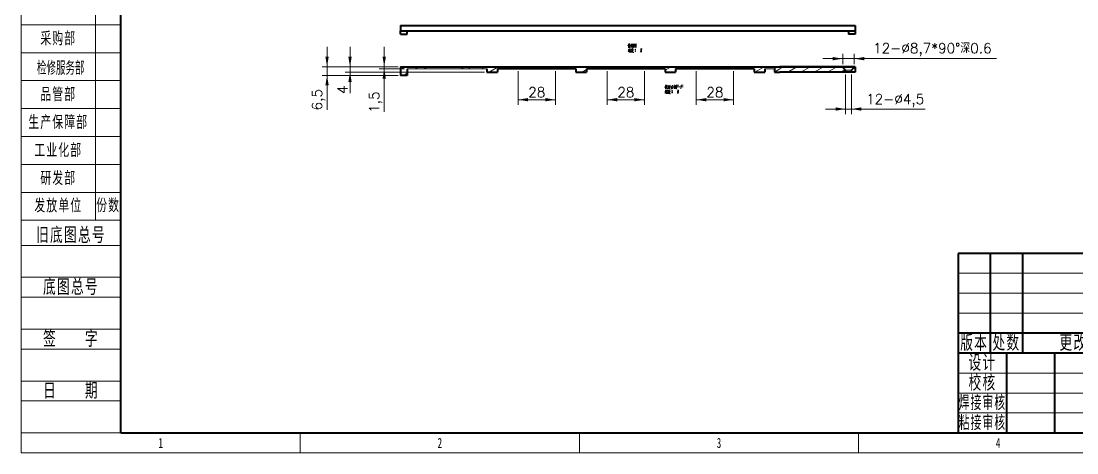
# Model space of a CAD drawing. Header units: millimetres. Extents: x -631 to 3210, y -446 to 2288.
# Drawn here: x -630 to 164, y 476 to 800 of the extents above; entities that cross this region are included whole.
import ezdxf
from ezdxf.enums import TextEntityAlignment as Align

# ---------------------------------------------------------------- set-up
doc = ezdxf.new("R2010")
doc.units = ezdxf.units.MM
doc.linetypes.add('点画线', pattern=[18, 12, -2, 2, -2])
doc.layers.get('0').update_dxf_attribs({"lineweight": 18})
for name, color, linetype, lineweight in [('中心线层', 1, '点画线', 18), ('尺寸线层', 3, 'Continuous', 18), ('文本层', 3, 'Continuous', 18), ('粗实线层', 7, 'Continuous', 35), ('细实线层', 7, 'Continuous', 18), ('细线0层', 255, 'Continuous', 18)]:
    doc.layers.add(name, color=color, linetype=linetype, lineweight=lineweight)
doc.styles.add('_CAXA_TXTSTYLE_OVERRID_1', font='', dxfattribs={"width": 0.667, "height": 3.5})
doc.styles.get("Standard").update_dxf_attribs({"font": 'txt.shx', "bigfont": 'gbcbig.shx'})
doc.styles.add('标准', font='', dxfattribs={"width": 0.667})
doc.styles.get('_CAXA_TXTSTYLE_OVERRID_1').set_extended_font_data('仿宋')
doc.styles.get('标准').set_extended_font_data('宋体')
doc.dimstyles.get("Standard").update_dxf_attribs({"dimscale": 3, "dimtxt": 0.18, "dimasz": 0.18, "dimexe": 0.18, "dimexo": 0.0625, "dimgap": 0.09, "dimtad": 0, "dimtih": 1, "dimtoh": 1, "dimdec": 4, "dimzin": 0, "dimdsep": 46, "dimtxsty": 'Standard', "dimcen": 0.09, "dimdle": 0.36, "dimadec": 0, "dimazin": 0, "dimtfac": 1, "dimtdec": 4, "dimtofl": 0, "dimtmove": 0, "dimatfit": 3, "dimfxl": 0, "dimtolj": 1, "dimtzin": 0, "dimarcsym": 0})

# ---------------------------------------------------------------- blocks, each defined once
blk = doc.blocks.new('*X2')
at = {"layer": '尺寸线层', "linetype": 'Continuous'}
for p, q in [((-191.37, 91.49), (-191.37, -90.21)), ((-185, -41.21), (-210, -41.21)), ((-185, -48.21), (-210, -48.21)), ((-185, -55.21), (-210, -55.21)), ((-185, -62.21), (-210, -62.21)), ((-185, -69.21), (-210, -69.21)), ((-185, -76.21), (-210, -76.21)), ((-185, -83.21), (-210, -83.21)), ((-185, -90.21), (-210, -90.21))]:
    blk.add_line(p, q, dxfattribs=at)
at = {"layer": '文本层'}
for p, q in [((-210, -96.5), (-185, -96.5)), ((-210, -104.5), (-185, -104.5)), ((-210, -109.5), (-185, -109.5)), ((-210, -117.5), (-185, -117.5)), ((-210, -122.5), (-185, -122.5)), ((-210, -130.5), (-185, -130.5)), ((-210, -135.5), (-185, -135.5)), ((-210, -143.5), (-185, -143.5))]:
    blk.add_line(p, q, dxfattribs=at)
at = {"layer": '粗实线层'}
for q in [(-185, 143.5), (205, -143.5)]:
    blk.add_line((-185, -143.5), q, dxfattribs=at)
at = {"layer": '细实线层'}
for p, q in [((-210, -148.5), (-210, 148.5)), ((-140, -148.5), (-140, -143.5)), ((-70, -148.5), (-70, -143.5)), ((0, -148.5), (0, -143.5)), ((-210, -148.5), (210, -148.5)), ((-210, -148.5), (-185, -148.5))]:
    blk.add_line(p, q, dxfattribs=at)
at = {"layer": '尺寸线层', "linetype": 'Continuous', "char_height": 3, "attachment_point": 5, "style": '标准'}
for s, insert, width, line_spacing_factor in [('\\T1.1;采购部', (-200.68, -44.71), 18.6315, 1.15057), ('\\W1;{\\W0.567;\\T1;检修服务部}', (-200.08, -52.1), 37.2629, 0.564286), ('\\T1.1;品管部', (-200.68, -58.71), 18.6315, 1.15057), ('\\T1.1;生产保障部', (-200.68, -65.71), 18.6315, 1.15057), ('\\T1.1;工业化部', (-200.68, -72.71), 18.6315, 1.15057), ('\\T1.1;研发部', (-200.68, -79.71), 18.6315, 1.15057), ('\\T1.1;发放单位', (-200.68, -86.58), 18.6315, 0.853342), ('\\T1.1;份数', (-188.18, -86.53), 6.3685, 1.15057)]:
    blk.add_mtext(s, dxfattribs=dict(at, insert=insert, width=width, line_spacing_factor=line_spacing_factor))
at = {"layer": '尺寸线层', "style": '标准'}
for tag, height, width, p in [('T1', 2.5, 0.667, (-175, 146)), ('T2', 2.5, 0.667, (-105, 146)), ('T3', 2.5, 0.667, (-35, 146)), ('T4', 2.5, 0.667, (35, 146)), ('T5', 2.5, 0.667, (105, 146)), ('T6', 2.5, 0.667, (175, 146)), ('R1', 2.5, 0.667, (207.5, 111.38)), ('SQE', 3.5, 0.667, (-188.18, 80.99)), ('试制车间', 3.5, 0.28375, (-188.18, 73.99)), ('涂装车间（装配）', 3.5, 0.147264, (-188.18, 66.99)), ('涂装车间（涂装）', 3.5, 0.147264, (-188.18, 59.99)), ('国际内装车间', 3.5, 0.189302, (-188.18, 52.99)), ('地铁复合车间', 3.5, 0.186278, (-188.18, 46.02)), ('屏蔽门车间', 3.5, 0.225254, (-188.18, 39.14)), ('R2', 2.5, 0.667, (207.5, 37.12)), ('电器车间', 3.5, 0.292284, (-188.18, 32.21)), ('玻璃钢车间', 3.5, 0.225603, (-188.18, 25.29)), ('城轨内装车间', 3.5, 0.186278, (-188.18, 18.29)), ('不锈钢箱体车间', 3.5, 0.15932, (-188.18, 11.29)), ('门系统总装车间', 3.5, 0.161527, (-188.18, 4.29)), ('座椅厨房车间', 3.5, 0.186516, (-188.18, -2.71)), ('碳钢车间', 3.5, 0.28375, (-188.18, -9.71)), ('铝不锈钢车间', 3.5, 0.186397, (-188.18, -16.71)), ('风挡车间', 3.5, 0.284026, (-188.18, -23.71)), ('风道车间', 3.5, 0.284026, (-188.18, -30.71)), ('动车内装车间', 3.5, 0.186397, (-188.18, -37.71)), ('R3', 2.5, 0.667, (207.5, -37.12)), ('采购部', 3.5, 0.378308, (-188.18, -44.71)), ('检修服务部', 3.5, 0.223014, (-188.18, -51.71)), ('品管部', 3.5, 0.389426, (-188.18, -58.71)), ('生产保障部', 3.5, 0.223356, (-188.18, -65.71)), ('工业化部', 3.5, 0.281557, (-188.18, -72.71)), ('研发部', 3.5, 0.3788, (-188.18, -79.71)), ('旧底图总号', 3, 0.667, (-197.5, -100.5)), ('R4', 2.5, 0.667, (207.5, -111.38)), ('底图总号', 3, 0.667, (-197.5, -113.5)), ('签字', 3, 0.667, (-197.5, -126.5)), ('日期', 3, 0.667, (-197.5, -139.5)), ('B1', 2.5, 0.667, (-175, -146)), ('B2', 2.5, 0.667, (-105, -146)), ('B3', 2.5, 0.667, (-35, -146)), ('B4', 2.5, 0.667, (35, -146)), ('B5', 2.5, 0.667, (105, -146)), ('B6', 2.5, 0.667, (175, -146))]:
    blk.add_attdef(tag, text='', height=height, dxfattribs=dict(at, width=width)).set_placement(p, align=Align.MIDDLE_CENTER)
at = {"layer": '尺寸线层', "style": '标准', "width": 0.667}
blk.add_attdef('图号', text='', height=5.33, rotation=180, dxfattribs=at).set_placement((-160, 138.5), align=Align.MIDDLE_CENTER)
at = {"layer": '文本层', "char_height": 3.5, "width": 25, "attachment_point": 5, "style": '标准'}
for s, insert in [('\\T1.1;旧底图总号', (-197.5, -94)), ('\\T1.1;底图总号', (-197.5, -107)), ('\\T1.1;签    字', (-197.5, -120)), ('\\T1.1;日    期', (-197.5, -133))]:
    blk.add_mtext(s, dxfattribs=dict(at, insert=insert))
blk = doc.blocks.new('*X3')
at = {"layer": '粗实线层'}
h = blk.add_hatch(color=150, dxfattribs=at)
h.paths.add_polyline_path([(-51.35, 36.06), (-51.35, 40.67), (-51.35, 43.23), (-49.09, 43.23), (-49.09, 40.29), (-46.81, 43.23), (-43.85, 43.23), (-46.43, 40.25), (-44.22, 36.08), (-46.97, 36.08), (-48.02, 38.42), (-49.13, 37.14), (-49.13, 36.06)], flags=0)
h.paths.add_polyline_path([(-50.68, 39.59), (-50.67, 39.61), (-50.23, 40.23), (-49.58, 40.23), (-50.13, 39.6), (-49.61, 38.49), (-50.17, 38.49), (-50.49, 39.18), (-50.68, 38.97), (-50.68, 38.49), (-51.13, 38.49), (-51.13, 39.61), (-51.13, 40.23), (-50.68, 40.23), (-50.68, 39.61)], flags=0)
h.paths.add_polyline_path([(-49.12, 38.49), (-49.12, 39.61), (-49.12, 39.76), (-49.55, 39.76), (-49.55, 40.23), (-48.19, 40.23), (-48.19, 39.76), (-48.65, 39.76), (-48.65, 38.49)], flags=0)
h.paths.add_polyline_path([(-48.03, 38.49), (-48.03, 39.53), (-48.03, 40.23), (-47.58, 40.23), (-47.58, 39.59), (-47.13, 40.23), (-46.48, 40.23), (-47.03, 39.6), (-46.51, 38.49), (-47.07, 38.49), (-47.39, 39.18), (-47.58, 38.97), (-47.58, 38.49)], flags=0)
at = {"layer": '中心线层'}
for p, q in [((-60.71, 25.6), (-60.71, 34.4)), ((-75.97, 30), (-55.97, 30))]:
    blk.add_line(p, q, dxfattribs=at)
at = {"layer": '尺寸线层'}
for p, q in [((-100, 40), (-180, 40)), ((-100, 35), (-180, 35)), ((-100, 30), (-180, 30)), ((-100, 15), (-180, 15)), ((-54.87, 10), (-180, 10)), ((-100, 5), (-180, 5))]:
    blk.add_line(p, q, dxfattribs=at)
at = {"layer": '文本层', "color": 150}
for p, q in [((-51.35, 36.06), (-51.35, 43.23)), ((-51.35, 43.23), (-49.09, 43.23)), ((-49.09, 43.23), (-49.09, 40.29)), ((-49.09, 40.29), (-46.81, 43.23)), ((-46.81, 43.23), (-43.85, 43.23)), ((-46.43, 40.25), (-43.85, 43.23)), ((-51.13, 40.23), (-51.13, 38.49)), ((-51.13, 40.23), (-50.68, 40.23)), ((-50.68, 40.23), (-50.68, 39.59)), ((-50.68, 39.59), (-50.23, 40.23)), ((-50.23, 40.23), (-49.58, 40.23)), ((-50.13, 39.6), (-49.58, 40.23)), ((-49.55, 40.23), (-48.19, 40.23)), ((-49.55, 40.23), (-49.55, 39.76)), ((-49.55, 39.76), (-49.12, 39.76)), ((-49.12, 39.76), (-49.12, 38.49)), ((-48.65, 39.76), (-48.19, 39.76)), ((-48.65, 39.76), (-48.65, 38.49)), ((-48.19, 40.23), (-48.19, 39.76)), ((-48.03, 40.23), (-48.03, 38.49)), ((-48.03, 40.23), (-47.58, 40.23)), ((-47.58, 40.23), (-47.58, 39.59)), ((-47.58, 39.59), (-47.13, 40.23)), ((-47.13, 40.23), (-46.48, 40.23)), ((-47.03, 39.6), (-46.48, 40.23)), ((-46.43, 40.25), (-44.22, 36.08)), ((-51.13, 38.49), (-50.68, 38.49)), ((-50.68, 38.97), (-50.49, 39.18)), ((-50.68, 38.49), (-50.68, 38.97)), ((-50.49, 39.18), (-50.17, 38.49)), ((-50.17, 38.49), (-49.61, 38.49)), ((-49.61, 38.49), (-50.13, 39.6)), ((-49.13, 37.14), (-48.02, 38.42)), ((-49.13, 36.06), (-49.13, 37.14)), ((-49.12, 38.49), (-48.65, 38.49)), ((-48.03, 38.49), (-47.58, 38.49)), ((-48.02, 38.42), (-46.97, 36.08)), ((-47.58, 38.97), (-47.39, 39.18)), ((-47.58, 38.49), (-47.58, 38.97)), ((-47.39, 39.18), (-47.07, 38.49)), ((-47.07, 38.49), (-46.51, 38.49)), ((-46.51, 38.49), (-47.03, 39.6)), ((-51.35, 36.06), (-49.13, 36.06)), ((-46.97, 36.08), (-44.22, 36.08))]:
    blk.add_line(p, q, dxfattribs=at)
at = {"layer": '文本层'}
blk.add_line((-49.13, 36.06), (-49.13, 36.06), dxfattribs=at)
at = {"layer": '粗实线层'}
for p, q in [((-180, 45), (-180, 0)), ((0, 45), (-180, 45)), ((-172, 45), (-172, 20)), ((-163.87, 45), (-163.87, 20)), ((-127.87, 45), (-127.87, 0)), ((-115.87, 45), (-115.87, 0)), ((-100, 0), (-100, 45)), ((-54.87, 45), (-54.87, 0)), ((0, 0), (0, 45)), ((-100, 35), (0, 35)), ((-76.87, 35), (-76.87, 15)), ((-73.79, 31.6), (-66.89, 33.4)), ((-66.89, 33.4), (-66.89, 26.6)), ((-73.79, 31.6), (-73.79, 28.4)), ((-73.79, 28.4), (-66.89, 26.6)), ((-100, 25), (-180, 25)), ((-54.87, 25), (-76.87, 25)), ((-100, 20), (-180, 20)), ((-167.87, 20), (-167.87, 0)), ((-155.87, 20), (-155.87, 0)), ((-139.87, 20), (-139.87, 0)), ((-54.87, 20), (0, 20)), ((-100, 15), (-54.87, 15)), ((-84.87, 15), (-84.87, 5)), ((-69.87, 15), (-69.87, 5)), ((0, 10), (-54.87, 10)), ((-14.04, 10), (-14.04, 0)), ((-100, 5), (-54.87, 5)), ((-76.87, 5), (-76.87, 0)), ((-180, 0), (0, 0))]:
    blk.add_line(p, q, dxfattribs=at)
for radius in [3.4, 1.6]:
    blk.add_circle((-60.71, 30), radius, dxfattribs=at)
at = {"layer": '细线0层'}
for p, q in [((-100, 30), (-76.87, 30)), ((-54.87, 20), (-76.87, 20))]:
    blk.add_line(p, q, dxfattribs=at)
at = {"layer": '尺寸线层', "attachment_point": 5}
for s, insert, char_height, width, style in [('\\T1.1;{\\W0.5;\\C150;今创集团股份有限公司}', (-21.9, 40), 5, 42.792, '_CAXA_TXTSTYLE_OVERRID_1'), ('\\T1.1;\\H0.929172x;\\W0.610078;焊接审核', (-173.93, 7.5), 3.5, 18.4107, '标准')]:
    blk.add_mtext(s, dxfattribs=dict(at, insert=insert, char_height=char_height, width=width, style=style))
at = {"layer": '尺寸线层', "char_height": 3.5, "attachment_point": 5, "style": '标准'}
for s, insert, width, line_spacing_factor in [('\\T1.1;\\W0.667;未标注公差', (-88.43, 32.5), 38.5655, 0.921667), ('\\T1.1;\\W0.667;版本', (-176, 22.5), 13.336, 0.921667), ('\\T1.1;\\W0.667;更改文件号', (-145.87, 22.5), 60.012, 0.917778), ('\\T1.1;\\W0.667;签字', (-121.87, 22.5), 20.004, 0.921667), ('\\T1.1;\\W0.667;年 月 日', (-107.93, 22.5), 26.4475, 0.921667), ('\\T1.1;\\W0.667;表面粗糙度', (-65.87, 22.5), 36.674, 0.921667), ('\\T1.1;\\W0.667;设计', (-173.93, 17.5), 20.2285, 0.886667), ('\\T1.1;\\W0.667;工艺', (-133.87, 17.5), 20.004, 0.847778), ('\\T1.1;\\W0.667;图 幅', (-92.43, 12.5), 25.2295, 0.917778), ('\\T1.1;\\W0.667;重 量', (-77.37, 12.5), 25.005, 0.875), ('\\T1.1;\\W0.667;比 例', (-62.37, 12.5), 25.005, 0.902222), ('\\T1.1;\\W0.667;审核', (-133.87, 7.5), 20.004, 0.925556), ('\\T1.1;\\W0.667;共', (-96.46, 2.5), 11.8108, 0.902222), ('\\T1.1;\\W0.667;张', (-80.87, 2.5), 13.336, 0.894444), ('\\T1.1;\\W0.667;第', (-73.37, 2.5), 11.669, 0.913889), ('\\T1.1;\\W0.667;张', (-58.31, 2.5), 11.4846, 0.894444)]:
    blk.add_mtext(s, dxfattribs=dict(at, insert=insert, width=width, line_spacing_factor=line_spacing_factor))
at = {"layer": '尺寸线层', "linetype": 'Continuous', "char_height": 3.5, "attachment_point": 5, "style": '标准'}
for s, insert, width, line_spacing_factor in [('\\T1.1;\\W0.667;处数', (-167.93, 22.5), 13.5605, 0.917778), ('\\T1.1;\\W0.667;校核', (-173.93, 12.5), 20.2285, 0.925556), ('\\T1.1;\\W0.594321;标准审查', (-133.87, 12.5), 19.1319, 0.917778), ('\\T1.1;\\W0.667;批准', (-133.87, 2.5), 20.004, 0.91)]:
    blk.add_mtext(s, dxfattribs=dict(at, insert=insert, width=width, line_spacing_factor=line_spacing_factor))
at = {"layer": '尺寸线层', "linetype": 'Continuous', "insert": (-173.93, 2.5), "char_height": 3.5, "width": 18.4107, "attachment_point": 5, "style": '标准'}
blk.add_mtext('\\T1.1;\\H0.929172x;\\W0.610078;粘接审核', dxfattribs=at)
at = {"layer": '尺寸线层', "style": '标准'}
for tag, height, width, p in [('KTK版本4', 3.34, 0.37182, (-176, 42.5)), ('处数4', 3.36, 0.62988, (-167.93, 42.5)), ('更改文件号4', 3.36, 0.667, (-145.87, 42.5)), ('签字4', 3.34, 0.667, (-121.87, 42.5)), ('年月日4', 3.34, 0.667, (-107.93, 42.5)), ('材料', 5, 0.667, (-77.43, 40)), ('KTK版本3', 3.34, 0.374264, (-176, 37.5)), ('处数3', 3.36, 0.636828, (-167.93, 37.5)), ('更改文件号3', 3.36, 0.667, (-145.87, 37.5)), ('签字3', 3.34, 0.667, (-121.87, 37.5)), ('年月日3', 3.34, 0.667, (-107.93, 37.5)), ('KTK版本2', 3.34, 0.374264, (-176, 32.5)), ('处数2', 3.36, 0.636828, (-167.93, 32.5)), ('更改文件号2', 3.36, 0.667, (-145.87, 32.5)), ('签字2', 3.34, 0.667, (-121.87, 32.5)), ('年月日2', 3.34, 0.667, (-107.93, 32.5)), ('KTK版本', 3.34, 0.429424, (-176, 27.5)), ('处数1', 3.36, 0.647024, (-167.93, 27.5)), ('更改文件号1', 3.36, 0.667, (-145.87, 27.5)), ('签字1', 3.34, 0.667, (-121.87, 27.5)), ('年月日1', 3.34, 0.667, (-107.93, 27.5)), ('名称', 5, 0.667, (-27.43, 27.5)), ('设计', 3.47, 0.667, (-161.87, 17.5)), ('设计日期', 3.5, 0.667, (-147.87, 17.5)), ('工艺', 3.5, 0.667, (-121.87, 17.5)), ('工艺日期', 3.41, 0.667, (-107.93, 17.5)), ('图号', 5, 0.667, (-27.43, 15)), ('校核', 3.5, 0.667, (-161.87, 12.5)), ('校核日期', 3.33, 0.667, (-147.87, 12.5)), ('标准审核', 3.33, 0.594979, (-121.87, 12.5)), ('标准审核日期', 3.33, 0.525265, (-107.93, 12.5)), ('焊接审核', 3.25, 0.602894, (-161.87, 7.5)), ('焊接审核日期', 3.25, 0.538358, (-147.87, 7.5)), ('审核', 3.33, 0.667, (-121.87, 7.5)), ('审核日期', 3.33, 0.667, (-107.93, 7.5)), ('图幅', 3.36, 0.667, (-92.43, 7.5)), ('重量', 3.5, 0.667, (-77.37, 7.5)), ('比例', 3.41, 0.667, (-62.37, 7.5)), ('原图号', 5, 0.667, (-34.45, 5.12)), ('客户版本', 5, 0.462605, (-7.02, 5)), ('粘接审核', 3.25, 0.602894, (-161.87, 2.5)), ('粘接审核日期', 3.25, 0.538358, (-147.87, 2.5)), ('批准', 3.38, 0.667, (-121.87, 2.5)), ('批准日期', 3.37, 0.667, (-107.93, 2.5)), ('共几张', 3.38, 0.512128, (-88.89, 2.5)), ('第几张', 3.36, 0.521411, (-65.81, 2.5))]:
    blk.add_attdef(tag, text='', height=height, dxfattribs=dict(at, width=width)).set_placement(p, align=Align.MIDDLE_CENTER)
blk = doc.blocks.new('*X37')
at = {"layer": '尺寸线层', "linetype": 'Continuous'}
for points in [[(-256.09, 741.02), (-248.59, 742.27), (-248.59, 739.77)], [(-228.09, 741.02), (-235.59, 742.27), (-235.59, 739.77)]]:
    blk.add_hatch(color=0, dxfattribs=at).paths.add_polyline_path(points, flags=0)
at = {"layer": '尺寸线层', "color": 0, "linetype": 'Continuous'}
for p, q in [((-256.09, 762.46), (-256.09, 737.27)), ((-228.09, 762.46), (-228.09, 737.27)), ((-256.09, 741.02), (-228.09, 741.02))]:
    blk.add_line(p, q, dxfattribs=at)
at = {"layer": '尺寸线层', "color": 0, "insert": (-242.09, 746.65), "char_height": 7.5, "width": 24.2857, "attachment_point": 5}
blk.add_mtext('28', dxfattribs=at)
blk = doc.blocks.new('*X38')
at = {"layer": '尺寸线层', "linetype": 'Continuous'}
for points in [[(-189.09, 741.02), (-181.59, 742.27), (-181.59, 739.77)], [(-161.09, 741.02), (-168.59, 742.27), (-168.59, 739.77)]]:
    blk.add_hatch(color=0, dxfattribs=at).paths.add_polyline_path(points, flags=0)
at = {"layer": '尺寸线层', "color": 0, "linetype": 'Continuous'}
for p, q in [((-189.09, 762.46), (-189.09, 737.27)), ((-161.09, 762.46), (-161.09, 737.27)), ((-189.09, 741.02), (-161.09, 741.02))]:
    blk.add_line(p, q, dxfattribs=at)
at = {"layer": '尺寸线层', "color": 0, "insert": (-175.09, 746.65), "char_height": 7.5, "width": 24.2857, "attachment_point": 5}
blk.add_mtext('28', dxfattribs=at)
blk = doc.blocks.new('*X39')
at = {"layer": '尺寸线层', "linetype": 'Continuous'}
for points in [[(-122.09, 741.02), (-114.59, 742.27), (-114.59, 739.77)], [(-94.09, 741.02), (-101.59, 742.27), (-101.59, 739.77)]]:
    blk.add_hatch(color=0, dxfattribs=at).paths.add_polyline_path(points, flags=0)
at = {"layer": '尺寸线层', "color": 0, "linetype": 'Continuous'}
for p, q in [((-122.09, 762.46), (-122.09, 737.27)), ((-94.09, 762.46), (-94.09, 737.27)), ((-122.09, 741.02), (-94.09, 741.02))]:
    blk.add_line(p, q, dxfattribs=at)
at = {"layer": '尺寸线层', "color": 0, "insert": (-108.09, 746.65), "char_height": 7.5, "width": 24.2857, "attachment_point": 5}
blk.add_mtext('28', dxfattribs=at)
blk = doc.blocks.new('*X40')
at = {"layer": '尺寸线层', "linetype": 'Continuous'}
for points in [[(-11.94, 771.88), (-19.44, 773.13), (-19.44, 770.63)], [(-3.24, 771.88), (4.26, 773.13), (4.26, 770.63)]]:
    blk.add_hatch(color=0, dxfattribs=at).paths.add_polyline_path(points, flags=0)
at = {"layer": '尺寸线层', "color": 0, "linetype": 'Continuous'}
for p, q in [((-26.94, 771.88), (103.74, 771.88)), ((-11.94, 767.71), (-11.94, 775.63)), ((-3.24, 767.71), (-3.24, 775.63))]:
    blk.add_line(p, q, dxfattribs=at)
at = {"layer": '尺寸线层', "color": 0, "insert": (55.55, 778.62), "char_height": 7.5, "width": 192.7619, "attachment_point": 5}
blk.add_mtext('12-%%C8,7*90%%D深0.6', dxfattribs=at)
blk = doc.blocks.new('*X41')
at = {"layer": '尺寸线层', "linetype": 'Continuous'}
for points in [[(-9.84, 734.02), (-17.34, 732.77), (-17.34, 735.27)], [(-5.34, 734.02), (2.16, 732.77), (2.16, 735.27)]]:
    blk.add_hatch(color=0, dxfattribs=at).paths.add_polyline_path(points, flags=0)
at = {"layer": '尺寸线层', "color": 0, "linetype": 'Continuous'}
for p, q in [((-9.84, 759.96), (-9.84, 730.27)), ((-5.34, 759.96), (-5.34, 730.27)), ((50.06, 734.02), (-24.84, 734.02))]:
    blk.add_line(p, q, dxfattribs=at)
at = {"layer": '尺寸线层', "color": 0, "insert": (27.56, 740.35), "char_height": 7.5, "width": 90, "attachment_point": 5}
blk.add_mtext('12-%%C4,5', dxfattribs=at)
blk = doc.blocks.new('*X164')
at = {"layer": '尺寸线层', "linetype": 'Continuous'}
for points in [[(-356.85, 765.83), (-355.6, 773.33), (-358.1, 773.33)], [(-356.85, 764.33), (-355.6, 756.83), (-358.1, 756.83)]]:
    blk.add_hatch(color=0, dxfattribs=at).paths.add_polyline_path(points, flags=0)
at = {"layer": '尺寸线层', "color": 0, "linetype": 'Continuous'}
for p, q in [((-356.85, 780.83), (-356.85, 731.86)), ((-346.47, 765.83), (-360.6, 765.83)), ((-341.47, 764.33), (-360.6, 764.33))]:
    blk.add_line(p, q, dxfattribs=at)
at = {"layer": '尺寸线层', "color": 0, "insert": (-363.19, 739.18), "char_height": 7.5, "width": 29.2857, "attachment_point": 5, "rotation": 90}
blk.add_mtext('1,5', dxfattribs=at)
blk = doc.blocks.new('*X165')
at = {"layer": '尺寸线层', "linetype": 'Continuous'}
for points in [[(-399.86, 765.83), (-398.61, 773.33), (-401.11, 773.33)], [(-399.86, 759.33), (-398.61, 751.83), (-401.11, 751.83)]]:
    blk.add_hatch(color=0, dxfattribs=at).paths.add_polyline_path(points, flags=0)
at = {"layer": '尺寸线层', "color": 0, "linetype": 'Continuous'}
for p, q in [((-399.86, 780.83), (-399.86, 733.34)), ((-346.47, 765.83), (-403.61, 765.83)), ((-346.47, 759.33), (-403.61, 759.33))]:
    blk.add_line(p, q, dxfattribs=at)
at = {"layer": '尺寸线层', "color": 0, "insert": (-406.2, 741.02), "char_height": 7.5, "width": 30.7143, "attachment_point": 5, "rotation": 90}
blk.add_mtext('6,5', dxfattribs=at)
blk = doc.blocks.new('*X166')
at = {"layer": '尺寸线层', "linetype": 'Continuous'}
for points in [[(-382.56, 765.83), (-381.31, 773.33), (-383.81, 773.33)], [(-382.56, 761.83), (-381.31, 754.33), (-383.81, 754.33)]]:
    blk.add_hatch(color=0, dxfattribs=at).paths.add_polyline_path(points, flags=0)
at = {"layer": '尺寸线层', "color": 0, "linetype": 'Continuous'}
for p, q in [((-382.56, 780.83), (-382.56, 745.88)), ((-346.47, 765.83), (-386.31, 765.83)), ((-281.47, 761.83), (-386.31, 761.83))]:
    blk.add_line(p, q, dxfattribs=at)
at = {"layer": '尺寸线层', "color": 0, "insert": (-388.18, 748.55), "char_height": 7.5, "width": 15, "attachment_point": 5, "rotation": 90}
blk.add_mtext('4', dxfattribs=at)

msp = doc.modelspace()

# ---------------------------------------------------------------- linework, layer by layer
at = {"color": 7, "lineweight": 35}
for p, q in [((-344.594, 796.921), (-2.594, 796.921)), ((-344.594, 792.921), (-2.594, 792.921)), ((-344.594, 765.833), (-59.301, 765.833)), ((-59.301, 765.833), (-3.893, 765.833)), ((-2.594, 765.833), (-59.301, 765.833)), ((-2.594, 761.833), (-59.301, 761.833))]:
    msp.add_line(p, q, dxfattribs=at)
at = {"color": 7, "lineweight": 35, "ltscale": 0.1}
for p, q in [((-344.594, 796.921), (-344.594, 792.921)), ((-2.594, 796.921), (-2.594, 792.921)), ((-2.594, 765.833), (-2.594, 761.833)), ((-63.301, 761.833), (-59.301, 761.833))]:
    msp.add_line(p, q, dxfattribs=at)
at = {"color": 7, "lineweight": 35, "ltscale": 0.0625}
for p, q in [((-344.594, 790.421), (-344.594, 792.921)), ((-339.594, 790.421), (-339.594, 792.921)), ((-7.594, 792.921), (-7.594, 790.421)), ((-2.594, 792.921), (-2.594, 790.421)), ((-279.594, 764.333), (-279.594, 761.833)), ((-271.594, 764.333), (-271.594, 761.833)), ((-212.594, 764.333), (-212.594, 761.833)), ((-204.594, 764.333), (-204.594, 761.833)), ((-145.594, 764.333), (-145.594, 761.833)), ((-137.594, 764.333), (-137.594, 761.833)), ((-78.594, 764.333), (-78.594, 761.833)), ((-70.594, 764.333), (-70.594, 761.833)), ((-63.301, 764.333), (-63.301, 761.833))]:
    msp.add_line(p, q, dxfattribs=at)
at = {"color": 7, "lineweight": 35, "ltscale": 0.125}
for p, q in [((-344.594, 790.421), (-339.594, 790.421)), ((-2.594, 790.421), (-7.594, 790.421)), ((-339.594, 764.333), (-339.594, 759.333)), ((-339.594, 759.333), (-344.594, 759.333))]:
    msp.add_line(p, q, dxfattribs=at)
at = {"color": 7, "lineweight": 35, "ltscale": 0.1625}
msp.add_line((-344.594, 765.833), (-344.594, 759.333), dxfattribs=at)
at = {"color": 7, "lineweight": 13, "ltscale": 0.103869}
msp.add_line((-344.594, 763.756), (-340.996, 765.833), dxfattribs=at)
for p, q in [((-339.594, 764.333), (-279.594, 764.333)), ((-11.944, 765.233), (-3.244, 765.233)), ((-9.844, 763.133), (-5.344, 763.133))]:
    msp.add_line(p, q)
at = {"color": 7, "lineweight": 13, "ltscale": 0.075001}
for p, q in [((-333.594, 764.333), (-330.996, 765.833)), ((-293.594, 764.333), (-290.996, 765.833)), ((-283.594, 764.333), (-280.996, 765.833)), ((-263.594, 764.333), (-260.996, 765.833)), ((-223.594, 764.333), (-220.996, 765.833)), ((-213.594, 764.333), (-210.996, 765.833)), ((-203.594, 764.333), (-200.996, 765.833)), ((-193.594, 764.333), (-190.996, 765.833)), ((-153.594, 764.333), (-150.996, 765.833)), ((-133.594, 764.333), (-130.996, 765.833)), ((-93.594, 764.333), (-90.996, 765.833)), ((-83.594, 764.333), (-80.996, 765.833)), ((-63.594, 764.333), (-60.996, 765.833))]:
    msp.add_line(p, q, dxfattribs=at)
at = {"color": 7, "lineweight": 35, "ltscale": 0.0375}
for p, q in [((-326.094, 765.833), (-326.094, 764.333)), ((-298.094, 765.833), (-298.094, 764.333)), ((-256.094, 765.833), (-256.094, 764.333)), ((-228.094, 765.833), (-228.094, 764.333)), ((-189.094, 765.833), (-189.094, 764.333)), ((-161.094, 765.833), (-161.094, 764.333)), ((-122.094, 765.833), (-122.094, 764.333)), ((-94.094, 765.833), (-94.094, 764.333))]:
    msp.add_line(p, q, dxfattribs=at)
at = {"color": 7, "lineweight": 13, "ltscale": 0.2}
for p, q in [((-277.924, 761.833), (-270.996, 765.833)), ((-77.924, 761.833), (-70.996, 765.833)), ((-53.332, 761.833), (-46.404, 765.833)), ((-43.332, 761.833), (-36.404, 765.833)), ((-33.332, 761.833), (-26.404, 765.833)), ((-23.332, 761.833), (-16.404, 765.833))]:
    msp.add_line(p, q, dxfattribs=at)
at = {"color": 7, "lineweight": 35, "ltscale": 0.3875}
for p, q in [((-212.594, 764.333), (-271.594, 764.333)), ((-145.594, 764.333), (-204.594, 764.333)), ((-78.594, 764.333), (-137.594, 764.333))]:
    msp.add_line(p, q, dxfattribs=at)
at = {"color": 7, "lineweight": 13, "ltscale": 0.096131}
msp.add_line((-207.924, 761.833), (-204.594, 763.756), dxfattribs=at)
at = {"color": 7, "lineweight": 13, "ltscale": 0.002833}
msp.add_line((-161.094, 765.777), (-160.996, 765.833), dxfattribs=at)
at = {"color": 7, "lineweight": 13, "ltscale": 0.132736}
msp.add_line((-145.594, 763.179), (-140.996, 765.833), dxfattribs=at)
at = {"color": 7, "lineweight": 13, "ltscale": 0.043301}
msp.add_line((-123.594, 764.333), (-122.094, 765.199), dxfattribs=at)
at = {"color": 7, "lineweight": 13, "ltscale": 0.11547}
msp.add_line((-63.301, 761.851), (-59.301, 764.161), dxfattribs=at)
at = {"color": 7, "lineweight": 13, "ltscale": 0.083634}
msp.add_line((-59.301, 764.161), (-56.404, 765.833), dxfattribs=at)
at = {"color": 7, "lineweight": 13, "ltscale": 0.087625}
msp.add_line((-13.332, 761.833), (-10.297, 763.586), dxfattribs=at)
at = {"color": 7, "lineweight": 35, "ltscale": 0.015}
for p, q in [((-11.944, 765.233), (-11.944, 765.833)), ((-3.244, 765.233), (-3.244, 765.833))]:
    msp.add_line(p, q, dxfattribs=at)
at = {"color": 7, "lineweight": 35, "ltscale": 0.074248}
msp.add_line((-9.844, 763.133), (-11.944, 765.233), dxfattribs=at)
at = {"color": 7, "lineweight": 35, "ltscale": 0.0325}
for p, q in [((-9.844, 761.833), (-9.844, 763.133)), ((-5.344, 761.833), (-5.344, 763.133))]:
    msp.add_line(p, q, dxfattribs=at)
at = {"color": 7, "lineweight": 35, "ltscale": 0.074243}
msp.add_line((-5.344, 763.133), (-3.244, 765.233), dxfattribs=at)
at = {"color": 7, "lineweight": 13, "ltscale": 0.076793}
msp.add_line((-342.254, 759.333), (-339.594, 760.869), dxfattribs=at)
at = {"color": 7, "lineweight": 35, "ltscale": 0.2}
for p, q in [((-279.594, 761.833), (-271.594, 761.833)), ((-212.594, 761.833), (-204.594, 761.833)), ((-145.594, 761.833), (-137.594, 761.833)), ((-78.594, 761.833), (-70.594, 761.833))]:
    msp.add_line(p, q, dxfattribs=at)
at = {"color": 7, "lineweight": 13, "ltscale": 0.009529}
msp.add_line((-137.924, 761.833), (-137.594, 762.024), dxfattribs=at)
at = {"color": 7, "lineweight": 13, "ltscale": 0.021305}
msp.add_line((-3.332, 761.833), (-2.594, 762.259), dxfattribs=at)
at = {"color": 7, "lineweight": 13}
for points in [[(-172.789, 783.246), (-173.489, 781.636)], [(-172.929, 778.381), (-173.349, 778.241)], [(-172.859, 779.396), (-173.314, 778.311)], [(-172.789, 778.626), (-173.244, 777.611)], [(-173.034, 782.581), (-173.034, 781.356), (-173.034, 780.096)], [(-172.754, 780.831), (-172.929, 780.201)], [(-172.649, 781.461), (-172.754, 780.831)], [(-172.614, 782.756), (-172.649, 781.461)], [(-172.544, 779.081), (-172.649, 778.521)], [(-172.614, 782.511), (-171.494, 782.686)], [(-172.334, 781.881), (-172.579, 781.426)], [(-172.544, 778.941), (-171.494, 779.081)], [(-172.299, 778.661), (-172.474, 778.101)], [(-172.229, 782.406), (-172.334, 781.881)], [(-172.334, 781.881), (-172.334, 780.131)], [(-172.229, 783.211), (-172.019, 782.721)], [(-172.229, 781.706), (-171.424, 781.846)], [(-172.229, 778.381), (-171.529, 778.486)], [(-172.159, 781.461), (-172.019, 781.041)], [(-172.159, 779.571), (-171.984, 779.186)], [(-171.774, 780.096), (-172.054, 780.551)], [(-171.914, 778.416), (-171.984, 777.856)], [(-171.774, 782.511), (-171.774, 781.321), (-171.774, 780.096)], [(-171.459, 779.186), (-171.599, 778.731)], [(-170.549, 782.476), (-170.724, 781.986), (-171.214, 781.251)], [(-170.689, 778.801), (-170.794, 777.891), (-170.899, 777.471), (-171.214, 776.596)], [(-171.179, 782.266), (-170.619, 782.336)], [(-171.179, 778.731), (-170.129, 778.871)], [(-170.899, 783.141), (-170.619, 782.721)], [(-170.724, 781.986), (-170.724, 780.201)], [(-170.724, 781.811), (-170.409, 781.496)], [(-170.689, 779.641), (-170.584, 779.081)], [(-170.619, 780.201), (-170.339, 780.481)], [(-170.339, 780.481), (-170.094, 780.831)], [(-170.129, 783.106), (-170.129, 781.426)], [(-169.464, 782.931), (-170.129, 782.861)], [(-169.919, 781.461), (-170.094, 780.831)], [(-169.849, 778.941), (-169.989, 778.311)], [(-169.814, 782.511), (-169.919, 781.461)], [(-169.919, 778.556), (-169.219, 778.696)], [(-169.779, 779.676), (-169.849, 778.941)], [(-169.779, 780.481), (-169.779, 781.566)], [(-169.639, 780.376), (-169.779, 780.481)], [(-169.499, 778.626), (-169.709, 777.681)], [(-169.219, 780.376), (-169.639, 780.376)], [(-169.534, 781.356), (-169.464, 783.036)], [(-169.219, 781.006), (-169.219, 780.376)], [(-168.694, 783.141), (-168.694, 781.671), (-168.694, 780.166)], [(-168.694, 783.106), (-168.694, 781.706), (-168.694, 780.306)], [(-167.224, 782.966), (-168.694, 782.826)], [(-168.694, 780.411), (-167.329, 780.516)], [(-168.624, 781.216), (-168.134, 781.636)], [(-167.924, 782.686), (-168.484, 781.881)], [(-168.169, 782.126), (-167.469, 781.391)], [(-168.169, 781.041), (-167.819, 780.656)], [(-168.169, 778.766), (-167.784, 778.766)], [(-168.134, 782.336), (-167.679, 782.406)], [(-168.134, 781.636), (-167.924, 781.916)], [(-168.134, 778.871), (-167.819, 778.871)], [(-168.134, 778.626), (-167.819, 778.626)], [(-168.064, 781.426), (-167.819, 781.146)], [(-167.924, 781.916), (-167.574, 782.546)], [(-167.469, 781.391), (-167.294, 781.426)], [(-167.259, 780.236), (-167.259, 780.341), (-167.329, 780.516)], [(-167.259, 780.341), (-167.259, 781.706), (-167.224, 783.106)], [(-163.724, 779.501), (-163.829, 778.101), (-163.934, 776.701)], [(-163.724, 778.766), (-163.339, 778.766)], [(-163.689, 778.871), (-163.374, 778.871)], [(-163.689, 778.626), (-163.374, 778.626)], [(-163.129, 779.501), (-163.234, 778.101), (-163.339, 776.701)], [(-173.384, 776.946), (-172.684, 777.331)], [(-173.279, 777.611), (-172.754, 777.786)], [(-172.474, 778.101), (-172.789, 777.611)], [(-172.439, 778.171), (-172.439, 776.456)], [(-172.159, 777.961), (-172.124, 776.561)], [(-172.159, 777.856), (-171.634, 777.926)], [(-172.124, 777.296), (-171.739, 777.366)], [(-171.669, 776.806), (-172.089, 776.736)], [(-171.599, 778.031), (-171.669, 776.631)], [(-170.374, 778.311), (-170.479, 777.471), (-170.619, 776.631), (-170.829, 776.911)], [(-170.759, 778.136), (-170.374, 778.206)], [(-169.989, 777.051), (-170.374, 776.526)], [(-169.989, 778.311), (-170.164, 777.751)], [(-170.059, 778.066), (-169.499, 776.631)], [(-169.709, 777.681), (-169.989, 777.051)], [(-169.499, 776.631), (-169.184, 776.631)], [(-168.169, 777.506), (-167.784, 777.506)], [(-168.134, 777.611), (-167.819, 777.611)], [(-168.134, 777.366), (-167.819, 777.366)], [(-163.724, 777.506), (-163.339, 777.506)], [(-163.689, 777.611), (-163.374, 777.611)], [(-163.689, 777.366), (-163.374, 777.366)], [(-145.68, 751.003), (-143.86, 751.248)], [(-145.68, 749.918), (-145.33, 750.443)], [(-145.225, 747.293), (-145.645, 747.153)], [(-145.155, 748.308), (-145.61, 747.223)], [(-145.575, 746.523), (-145.05, 746.698)], [(-145.085, 747.538), (-145.54, 746.523)], [(-145.4, 751.563), (-144.63, 751.668)], [(-145.33, 750.443), (-145.155, 750.968)], [(-145.33, 750.443), (-145.33, 749.043)], [(-144.525, 750.163), (-145.295, 750.058)], [(-144.525, 749.778), (-145.295, 749.673)], [(-144.491, 749.358), (-145.295, 749.253)], [(-145.225, 750.478), (-144.491, 750.583)], [(-144.77, 747.013), (-145.085, 746.523)], [(-144.84, 747.993), (-144.945, 747.433)], [(-144.91, 751.108), (-144.91, 752.158)], [(-144.91, 750.933), (-144.91, 749.323)], [(-144.84, 747.853), (-143.79, 747.993)], [(-144.595, 747.573), (-144.77, 747.013)], [(-144.735, 747.083), (-144.735, 745.368)], [(-144.525, 749.603), (-143.895, 750.583)], [(-144.525, 747.293), (-143.825, 747.398)], [(-144.455, 752.123), (-144.315, 750.548), (-144.21, 749.918), (-143.755, 749.008)], [(-144.455, 748.483), (-144.28, 748.098)], [(-144.455, 746.873), (-144.42, 745.473)], [(-144.455, 746.768), (-143.93, 746.838)], [(-144.21, 747.328), (-144.28, 746.768)], [(-144.14, 751.808), (-144.001, 751.388)], [(-143.895, 746.943), (-143.965, 745.543)], [(-143.755, 748.098), (-143.895, 747.643)], [(-143.825, 749.708), (-143.755, 749.008)], [(-142.985, 747.713), (-143.09, 746.803), (-143.195, 746.383), (-143.511, 745.508)], [(-143.475, 747.643), (-142.425, 747.783)], [(-141.585, 751.948), (-143.405, 751.773)], [(-143.16, 751.283), (-143.126, 749.148)], [(-141.83, 751.143), (-143.16, 751.003)], [(-143.126, 749.393), (-141.9, 749.533)], [(-142.67, 747.223), (-142.775, 746.383), (-142.915, 745.543), (-143.126, 745.823)], [(-143.055, 747.048), (-142.67, 747.118)], [(-142.985, 748.553), (-142.88, 747.993)], [(-142.741, 751.038), (-142.741, 749.463)], [(-142.39, 750.653), (-142.741, 750.583)], [(-142.741, 750.093), (-142.39, 750.163)], [(-142.636, 751.073), (-142.495, 751.843)], [(-142.285, 747.223), (-142.46, 746.663)], [(-142.355, 746.978), (-141.795, 745.543)], [(-142.251, 751.073), (-142.285, 749.498)], [(-142.145, 747.853), (-142.285, 747.223)], [(-142.005, 746.593), (-142.285, 745.963)], [(-142.215, 747.468), (-141.515, 747.608)], [(-142.075, 748.588), (-142.145, 747.853)], [(-141.795, 747.538), (-142.005, 746.593)], [(-141.9, 749.183), (-141.795, 751.318)], [(-140.43, 751.458), (-140.815, 750.793), (-141.235, 750.198)], [(-140.605, 749.568), (-141.06, 749.008)], [(-140.745, 750.408), (-139.835, 750.443)], [(-140.36, 750.408), (-140.605, 749.568)], [(-140.465, 747.678), (-140.08, 747.678)], [(-140.43, 747.783), (-140.116, 747.783)], [(-140.43, 747.538), (-140.116, 747.538)], [(-139.975, 749.568), (-140.116, 749.043), (-140.36, 749.428)], [(-140.08, 752.053), (-139.8, 751.213)], [(-139.8, 750.548), (-139.94, 749.568)], [(-139.835, 751.213), (-139.52, 750.408), (-139.275, 750.408)], [(-138.925, 750.338), (-137.805, 750.513)], [(-138.715, 751.738), (-138.82, 751.003)], [(-138.751, 751.563), (-137.876, 751.668)], [(-138.715, 751.073), (-137.98, 751.213)], [(-138.715, 750.723), (-137.98, 750.863)], [(-138.68, 750.128), (-138.68, 749.183)], [(-138.68, 749.988), (-137.98, 750.093)], [(-137.945, 749.498), (-138.68, 749.358)], [(-138.366, 752.158), (-138.261, 751.738)], [(-138.33, 751.563), (-138.33, 750.093)], [(-137.945, 750.163), (-138.015, 749.498)], [(-137.805, 751.773), (-137.945, 751.353)], [(-137.595, 749.953), (-137.595, 751.423)], [(-137.245, 749.043), (-137.56, 749.498)], [(-137.245, 752.158), (-137.245, 750.618), (-137.245, 749.043)], [(-136.93, 749.183), (-136.79, 750.758), (-136.685, 751.983), (-135.285, 751.983)], [(-136.79, 750.688), (-135.39, 750.688)], [(-136.02, 748.413), (-136.126, 747.013), (-136.23, 745.613)], [(-136.02, 747.678), (-135.636, 747.678)], [(-135.985, 747.783), (-135.67, 747.783)], [(-135.985, 747.538), (-135.67, 747.538)], [(-135.425, 748.413), (-135.53, 747.013), (-135.636, 745.613)], [(-135.285, 750.583), (-133.605, 750.583)], [(-133.605, 749.183), (-133.465, 750.758), (-133.36, 751.983), (-131.96, 751.983)], [(-133.465, 750.688), (-132.065, 750.688)], [(-145.68, 745.858), (-144.98, 746.243)], [(-144.42, 746.208), (-144.035, 746.278)], [(-143.965, 745.718), (-144.386, 745.648)], [(-142.285, 745.963), (-142.67, 745.438)], [(-141.795, 745.543), (-141.48, 745.543)], [(-140.465, 746.418), (-140.08, 746.418)], [(-140.43, 746.523), (-140.116, 746.523)], [(-140.43, 746.278), (-140.116, 746.278)], [(-136.02, 746.418), (-135.636, 746.418)], [(-135.985, 746.523), (-135.67, 746.523)], [(-135.985, 746.278), (-135.67, 746.278)]]:
    msp.add_lwpolyline(points, dxfattribs=at)
for points in [[(-168.064, 778.556), (-167.889, 778.556), (-167.784, 778.661), (-167.784, 778.836), (-167.889, 778.941), (-168.064, 778.941), (-168.169, 778.836), (-168.169, 778.661)], [(-163.619, 778.556), (-163.444, 778.556), (-163.339, 778.661), (-163.339, 778.836), (-163.444, 778.941), (-163.619, 778.941), (-163.724, 778.836), (-163.724, 778.661)], [(-168.064, 777.296), (-167.889, 777.296), (-167.784, 777.401), (-167.784, 777.576), (-167.889, 777.681), (-168.064, 777.681), (-168.169, 777.576), (-168.169, 777.401)], [(-163.619, 777.296), (-163.444, 777.296), (-163.339, 777.401), (-163.339, 777.576), (-163.444, 777.681), (-163.619, 777.681), (-163.724, 777.576), (-163.724, 777.401)], [(-140.36, 747.468), (-140.185, 747.468), (-140.08, 747.573), (-140.08, 747.748), (-140.185, 747.853), (-140.36, 747.853), (-140.465, 747.748), (-140.465, 747.573)], [(-140.36, 746.208), (-140.185, 746.208), (-140.08, 746.313), (-140.08, 746.488), (-140.185, 746.593), (-140.36, 746.593), (-140.465, 746.488), (-140.465, 746.313)], [(-135.915, 747.468), (-135.741, 747.468), (-135.636, 747.573), (-135.636, 747.748), (-135.741, 747.853), (-135.915, 747.853), (-136.02, 747.748), (-136.02, 747.573)], [(-135.915, 746.208), (-135.741, 746.208), (-135.636, 746.313), (-135.636, 746.488), (-135.741, 746.593), (-135.915, 746.593), (-136.02, 746.488), (-136.02, 746.313)]]:
    msp.add_lwpolyline(points, close=True, dxfattribs=at)
at = {"layer": '细实线层'}
msp.add_line((-70.594, 764.333), (-63.301, 764.333), dxfattribs=at)

# ---------------------------------------------------------------- block references
ref = msp.add_blockref('*X2', (0, 921), dxfattribs=dict(xscale=3, yscale=3, zscale=3))
ref.add_attrib('B1', '1', dxfattribs={"layer": '尺寸线层', "height": 7.5, "style": '标准', "width": 0.667}).set_placement((-525, 483), align=Align.MIDDLE_CENTER)
ref.add_attrib('B2', '2', dxfattribs={"layer": '尺寸线层', "height": 7.5, "style": '标准', "width": 0.667}).set_placement((-315, 483), align=Align.MIDDLE_CENTER)
ref.add_attrib('B3', '3', dxfattribs={"layer": '尺寸线层', "height": 7.5, "style": '标准', "width": 0.667}).set_placement((-105, 483), align=Align.MIDDLE_CENTER)
ref.add_attrib('B4', '4', dxfattribs={"layer": '尺寸线层', "height": 7.5, "style": '标准', "width": 0.667}).set_placement((105, 483), align=Align.MIDDLE_CENTER)
at = {"layer": '粗实线层'}
ref = msp.add_blockref('*X3', (615, 490.5), dxfattribs=dict(at, xscale=3, yscale=3, zscale=3))
ref.add_attrib('名称', '右面板', dxfattribs={"layer": '尺寸线层', "height": 15, "style": '标准', "width": 0.667}).set_placement((532.702, 573), align=Align.MIDDLE_CENTER)
ref.add_attrib('图号', 'AW8.050.282', dxfattribs={"layer": '尺寸线层', "height": 15, "style": '标准', "width": 0.667}).set_placement((532.702, 535.5), align=Align.MIDDLE_CENTER)
ref.add_attrib('材料', '铝板8-2A12', dxfattribs={"layer": '尺寸线层', "height": 15, "style": '标准', "width": 0.667}).set_placement((382.702, 610.5), align=Align.MIDDLE_CENTER)
ref.add_attrib('比例', '1:3', dxfattribs={"layer": '尺寸线层', "height": 10.5, "style": '标准', "width": 0.667}).set_placement((427.904, 513), align=Align.MIDDLE_CENTER)
ref.add_attrib('图幅', 'A3', dxfattribs={"layer": '尺寸线层', "height": 10.5, "style": '标准', "width": 0.667}).set_placement((337.702, 513), align=Align.MIDDLE_CENTER)

# ---------------------------------------------------------------- dimensions: what is measured, and where the dimension line sits
at = {"layer": '尺寸线层'}
for base, p2, picture, middle in [((-399.865, 759.333), (-344.594, 759.333), '*X165', (-399.865, 741.023)), ((-382.556, 761.833), (-279.594, 761.833), '*X166', (-382.556, 748.555)), ((-356.849, 764.333), (-339.594, 764.333), '*X164', (-356.849, 739.184))]:
    dim = msp.add_linear_dim(base=base, p1=(-344.594, 765.833), p2=p2, angle=90, dimstyle='Standard', override={"dimtxt": 2.5, "dimasz": 2.5, "dimexe": 1.25, "dimexo": 0.625, "dimgap": 0.625, "dimtad": 1, "dimtih": 0, "dimtoh": 0, "dimdec": 2, "dimzin": 8, "dimdsep": 44, "dimsah": 1, "dimdle": 5, "dimtdec": 2, "dimtofl": 1, "dimatfit": 0, "dimtfill": 1, "dimtzin": 8}, dxfattribs=at)
    dim.commit()
    dim.dimension.update_dxf_attribs({"geometry": picture, "text_midpoint": middle, "dimtype": 160})
for base, p1, p2, override, picture, middle in [((-3.244, 771.881), (-11.944, 765.833), (-3.244, 765.833), {"dimtxt": 2.5, "dimasz": 2.5, "dimexe": 1.25, "dimexo": 0.625, "dimgap": 0.625, "dimtad": 1, "dimtih": 0, "dimtoh": 0, "dimdec": 2, "dimzin": 8, "dimdsep": 44, "dimpost": '12-%%C<>*90%%D深0.6', "dimsah": 1, "dimdle": 5, "dimtdec": 2, "dimtofl": 1, "dimatfit": 0, "dimtfill": 1, "dimtzin": 8}, '*X40', (55.546, 771.881)), ((-228.094, 741.023), (-256.094, 764.333), (-228.094, 764.333), {"dimtxt": 2.5, "dimasz": 2.5, "dimexe": 1.25, "dimexo": 0.625, "dimgap": 0.625, "dimtad": 1, "dimtih": 0, "dimtoh": 0, "dimdec": 2, "dimzin": 8, "dimdsep": 44, "dimsah": 1, "dimdle": 5, "dimtdec": 2, "dimtofl": 1, "dimatfit": 0, "dimtfill": 1, "dimtzin": 8}, '*X37', (-242.094, 741.023)), ((-161.094, 741.023), (-189.094, 764.333), (-161.094, 764.333), {"dimtxt": 2.5, "dimasz": 2.5, "dimexe": 1.25, "dimexo": 0.625, "dimgap": 0.625, "dimtad": 1, "dimtih": 0, "dimtoh": 0, "dimdec": 2, "dimzin": 8, "dimdsep": 44, "dimsah": 1, "dimdle": 5, "dimtdec": 2, "dimtofl": 1, "dimatfit": 0, "dimtfill": 1, "dimtzin": 8}, '*X38', (-175.094, 741.023)), ((-94.094, 741.023), (-122.094, 764.333), (-94.094, 764.333), {"dimtxt": 2.5, "dimasz": 2.5, "dimexe": 1.25, "dimexo": 0.625, "dimgap": 0.625, "dimtad": 1, "dimtih": 0, "dimtoh": 0, "dimdec": 2, "dimzin": 8, "dimdsep": 44, "dimsah": 1, "dimdle": 5, "dimtdec": 2, "dimtofl": 1, "dimatfit": 0, "dimtfill": 1, "dimtzin": 8}, '*X39', (-108.094, 741.023))]:
    dim = msp.add_linear_dim(base=base, p1=p1, p2=p2, dimstyle='Standard', override=override, dxfattribs=at)
    dim.commit()
    dim.dimension.update_dxf_attribs({"geometry": picture, "text_midpoint": middle})
dim = msp.add_linear_dim(base=(-9.844, 734.015), p1=(-5.344, 761.833), p2=(-9.844, 761.833), dimstyle='Standard', override={"dimtxt": 2.5, "dimasz": 2.5, "dimexe": 1.25, "dimexo": 0.625, "dimgap": 0.625, "dimtad": 1, "dimtih": 0, "dimtoh": 0, "dimdec": 2, "dimzin": 8, "dimdsep": 44, "dimpost": '12-%%C<>', "dimsah": 1, "dimdle": 5, "dimtdec": 2, "dimtofl": 1, "dimatfit": 0, "dimtfill": 1, "dimtzin": 8}, dxfattribs=at)
dim.commit()
dim.dimension.update_dxf_attribs({"geometry": '*X41', "text_midpoint": (27.561, 734.015), "dimtype": 160})

doc.saveas('drawing.dxf')
